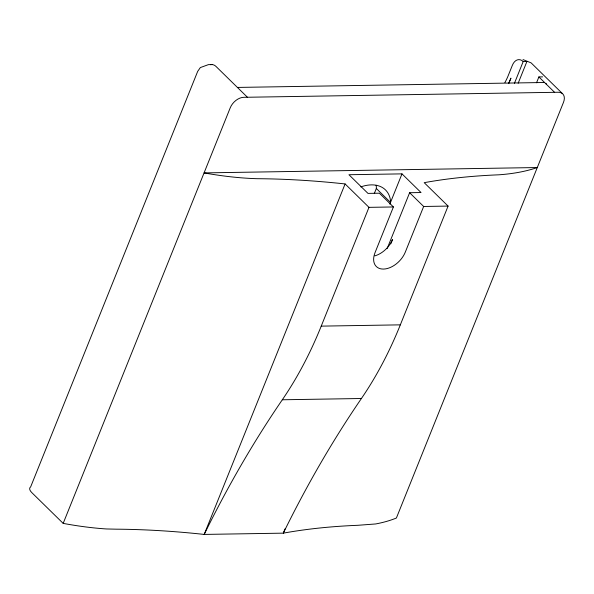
<?xml version="1.0" encoding="UTF-8"?>
<svg xmlns="http://www.w3.org/2000/svg" width="594" height="594" viewBox="0 0 594 594"><rect width="100%" height="100%" fill="white"/><g stroke="black" fill="none" stroke-linecap="round" stroke-linejoin="round"><path stroke-width="0.89" d="M374.294 193.562L376.329 188.491L376.373 186.999A38.848 24.866 -45.6 0 0 376.084 185.202M63.179 523.381L230.272 107.722A12.177 7.796 -45.6 0 1 243.703 97.312L558.301 92.256A12.177 7.796 -45.6 0 1 563.483 102.368L396.391 518.02A205.873 86.026 21.9 0 1 375.638 523.96L357.833 525.296A655.835 274.049 21.9 0 0 283.308 533.152L204.202 534.422A655.835 274.049 21.9 0 0 116.327 529.18L106.504 528.964A227.858 95.218 21.9 0 1 63.179 523.381L31.794 492.597A12.177 5.086 21.9 0 1 30.665 486.857L197.683 71.384L200.334 67.568L208.427 64.635L212.147 64.575M448.084 206.081L424.205 182.67A655.835 274.049 21.9 0 1 498.722 174.814A230.717 96.406 21.9 0 0 537.288 167.538L204.076 172.899A236.716 98.916 21.9 0 0 257.224 178.697A655.835 274.049 21.9 0 1 345.099 183.94L204.202 534.422A1115.836 719.327 89.1 0 1 282.313 399.777A377.806 243.555 89.1 0 0 321.228 326.128L368.978 207.351L393.406 206.957L375.044 252.628A19.788 12.667 -45.6 0 0 383.464 269.067A19.788 12.667 -45.6 0 0 405.294 252.146L423.656 206.474L448.084 206.081L400.334 324.851A377.806 243.555 89.1 0 1 361.419 398.5A1115.836 719.327 89.1 0 0 283.308 533.152L285.038 528.846M389.842 204.098L401.99 173.871L421.027 192.538L409.622 192.723L387.177 248.552M390.763 243.859L392.486 239.582A19.788 12.667 -45.6 0 1 374.799 255.873M508.858 83.286L510.929 78.133A51.745 33.123 -45.6 0 1 508.672 83.115M514.449 83.286L523.188 61.538L526.915 61.479L518.168 83.227M536.531 82.781L538.884 76.923L542.612 76.864M237.407 87.429L544.564 82.492M545.901 83.799L546.495 83.791M401.99 173.871L348.945 174.725L367.976 193.392L379.38 193.206L393.406 206.957M321.228 326.128L400.334 324.851M282.313 399.777L361.419 398.5M523.024 59.578L531.133 62.89L562.407 93.555M538.884 76.923L554.581 92.315M409.622 192.723L423.656 206.474M376.329 188.491L390.518 202.413L390.562 200.913A38.848 24.866 -45.6 0 0 360.848 186.887M345.099 183.94L368.978 207.351M247.431 97.253L216.038 66.476A12.177 7.848 89.1 0 0 210.521 64.724M504.885 82.618A51.745 33.123 -45.6 0 0 508.264 75.512L512.384 65.251A12.177 7.848 89.1 0 1 523.188 61.538"/></g></svg>
